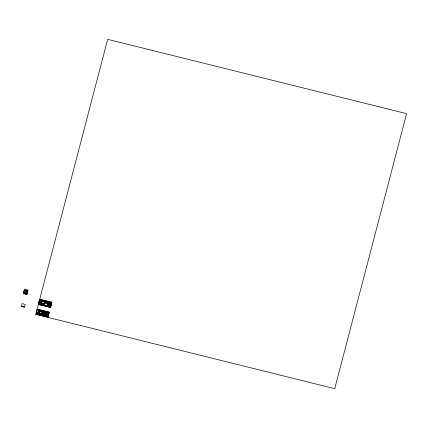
<?xml version="1.0" encoding="UTF-8"?>
<svg xmlns="http://www.w3.org/2000/svg" width="428" height="428" viewBox="0 0 428 428"><rect width="100%" height="100%" fill="white"/><g stroke="black" fill="none" stroke-linecap="round" stroke-linejoin="round"><path stroke-width="0.64" d="M48.246 314.104C48.546 311.771 47.722 316.72 48.439 313.232M48.123 314.452L48.214 313.863M48.428 313.13L48.113 314.291M38.83 314.446C42.672 315.249 36.76 314.163 39.333 314.543M23.369 293.56L24.498 289.135L28.034 290.013L26.905 294.443L23.363 293.485L26.905 294.443M27.713 290.885L27.028 293.522L23.69 292.693L24.375 290.034L27.809 290.89M23.808 292.602L24.444 290.136L27.686 290.96M21.4 306.298L22.085 303.629L25.225 304.41L24.54 307.079L21.4 306.298L24.54 307.079M26.616 292.896L27.044 291.259M24.77 290.708L27.092 291.27L24.733 290.612L24.294 292.319L26.664 292.907L27.044 291.275M27.59 290.938L26.953 293.383L23.711 292.575M38.343 303.896L39.574 299.177L51.767 302.211L50.568 307.529L38.376 304.501L38.343 303.896L50.536 306.93L50.568 307.529M39.478 299.814L39.323 300.263M44.496 305.223L45.63 300.884L45.662 301.489L51.558 302.954L51.526 302.35L39.718 299.418L35.802 314.355L334.733 388.678L406.6 113.645L107.663 39.323L39.777 299.135M37.033 309.84L35.898 314.179L48.043 317.196M38.472 304.319L39.114 301.879M40.371 301.991L40.35 301.59L41.27 301.82L39.205 301.312L39.066 301.868L40.323 302.184L39.306 301.729L39.718 299.418M37.413 314.163L38.648 309.444L49.193 312.065L47.995 317.383L47.963 316.784L37.413 314.163L37.45 314.762L38.793 309.679L42.666 310.642L42.698 311.247M37.685 314.05L38.723 310.065M38.36 312.065L38.632 311.017M48.61 312.515L38.531 310.016L38.557 310.519L38.793 309.679M38.408 312.146L38.664 310.995M38.702 311.006L39.183 311.054M40.772 304.378L41.655 300.986M41.088 303.527L41.778 300.895M38.895 312.269L38.595 312.087L38.857 311.113L39.146 311.183M39.023 312.162L39.119 311.793M39.167 311.611L39.264 311.242M39.606 310.477L39.504 310.856L41.067 311.247L41.163 310.867M39.777 310.519L40.944 310.808M39.852 310.701L40.788 310.937M39.97 310.701L40.692 310.878M41.73 305.084L41.719 305.127A1 0.979 -3.3 0 0 41.751 304.945M39.328 314.73L38.563 314.537M40.093 314.96L40.548 313.221L38.991 312.836L38.536 314.569L39.574 314.831L38.959 314.676M40.409 315.297L40.5 314.949M43.768 315.645A0.797 0.781 -3.3 0 1 43.239 314.708L41.093 314.013M42.024 311.076L41.527 312.975L42.206 313.146M40.986 315.441L41.307 314.205L41.891 314.35M44.448 302.098L44.036 303.703L41.757 303.115L42.169 301.531L44.448 302.12M42.666 310.642L41.532 314.981L37.659 314.018M41.912 314.254C41.8 312.52 42.602 313.681 42.121 312.98M41.682 315.142L42.046 313.81L43.982 314.291L43.811 315.671L44.121 314.211L42.072 313.703L42.859 310.691L45.999 311.472L46.031 312.076L45.165 312.67L44.78 313.938M41.891 313.852L42.313 313.029M45.191 301.868L45.432 300.836L44.303 305.255L44.555 304.308L41.088 303.505M41.874 315.19L42.105 314.302M42.335 313.43L42.859 310.691M45.652 301.328L45.213 303.158L45.989 303.388L45.02 303.147L44.999 302.746L44.656 305.33M45.662 301.489L45.218 303.195L45.191 302.794M44.801 305.351L44.715 305.694L45.25 305.827L45.341 305.485M43.137 313.526L43.667 311.488M43.185 313.542L43.517 312.269L45.833 312.836M45.989 303.35L46.422 301.44L48.771 301.826L47.92 302.371L48.583 302.5L48.61 302.981M44.02 314.382L43.217 314.302L43.993 314.494M45.989 303.388L46.235 302.152L47.251 302.323L47.433 301.574L47.455 301.933M43.822 312.285L44.009 311.573M46.577 302.238L46.764 301.526M44.159 312.37L44.346 311.654M43.982 314.291L43.661 315.511L41.725 315.029M44.501 312.451L44.683 311.739M43.923 315.698L44.121 314.211M44.838 312.536L45.026 311.825M46.566 306.336L47.064 305.956L46.096 305.715M47.583 302.366L47.77 301.617L47.792 302.018M44.817 313.997L45.363 311.91M46.936 305.854L46.834 306.255L46.251 306.111M47.652 303.206L48.316 303.372L48.353 303.976L47.685 303.81L47.652 303.206L47.915 302.291L48.583 302.457M46.941 306.427L47.112 305.763L44.705 305.164M47.877 302.858L47.433 304.731L48.113 304.897M45.999 311.472L44.865 315.81L43.774 315.543M36.995 309.781L48.985 312.809L48.953 312.21L46.192 311.52L45.058 315.859L48 316.581M45.352 315.265L46.331 315.463L45.208 315.227L45.186 314.826L45.4 315.276M45.652 314.329C45.063 314.147 46.508 313.291 46.192 311.52M48.086 305.303L47.834 306.255L48.958 301.713L48.107 305.704A1 0.979 -3.3 0 1 48.776 306.881L48.787 306.839M49.183 302.366L49.06 302.842L49.739 303.008L49.862 302.537L49.739 303.211L51.387 303.618M46.229 316.137L46.08 316.709L46.256 316.148M46.716 314.27L47.117 312.74M49.247 305.341L49.648 303.816M47.412 314.441L47.808 312.911M49.942 305.512L50.343 303.987M49.942 307.17L50.247 305.999L50.734 306.122M48.038 314.992L48.632 312.724M50.477 305.645L50.734 306.106M50.686 305.218L50.739 304.939M50.75 304.859L50.852 304.501M50.879 304.121L51.034 303.532M48.642 313.119L48.241 314.644L48.551 313.125L48.359 313.879M50.579 305.608L50.991 304.324M48.953 312.21L47.85 317.148M50.392 306.689L38.397 303.805L38.424 304.308L50.424 307.293L51.526 302.35M48.434 314.692L48.829 313.162M50.772 305.72L51.109 304.196M47.802 317.341L49.193 312.065M50.376 307.481L51.767 302.211M51.13 304.196L50.702 305.672L50.9 304.918M49.857 306.79L49.916 306.411L49.616 306.657M40.082 314.735L39.483 314.682M24.305 292.27L26.664 292.907M23.588 292.65L27.028 293.522M39.462 299.755L40.89 300.098M46.427 301.478L45.652 301.285L46.24 302.232L45.464 302.04L46.245 302.27M48.594 302.013L51.162 302.655M39.558 299.969L41.741 300.515L41.703 299.91L40.585 304.447L40.831 303.5L40.853 303.901M41.682 300.873L45.213 301.751M47.829 302.623L48.492 302.751M46.251 302.393L47.947 302.815L47.915 302.291M46.283 302.462L48.407 303.083L47.738 302.874M41.473 301.365L41.516 301.376A0.952 0.931 -3.3 0 0 40.36 302.045M51.232 304.206L49.402 303.752L49.001 305.282L50.83 305.736M46.08 303.056L45.298 302.783L46.074 302.976M41.147 302.778L40.735 303.185L41.024 303.254M38.723 303.366L39.643 303.596M48.888 313.178L46.866 312.675L46.47 314.205L48.492 314.708M42.709 312.007L45.175 312.622M42.618 312.338L43.394 312.531M45.079 313.002L45.748 313.168M38.729 311.6L39.05 311.68M42.533 312.67L43.308 312.863M44.988 313.333L45.657 313.499M42.447 313.002L43.271 313.21M44.903 313.665L45.571 313.831M38.429 312.183L38.857 312.29M42.345 313.382L45.486 314.163M48.396 315.078L47.909 314.96L47.636 316.003L48.123 316.121M38.927 313.077L40.483 313.462M37.648 313.119L36.487 312.831L36.289 313.59L37.45 313.879M38.75 313.756L40.307 314.147M35.84 314.211L37.487 314.623M42.891 311.295L43.479 312.199M39.462 300.349L39.504 300.97L39.472 299.696M48.797 302.27L48.765 301.665L47.631 306.004M48.134 302.104L48.107 301.66L47.92 302.414L47.251 302.323M47.117 301.847L47.096 301.526L46.909 302.238M46.16 302.601L45.389 302.532M43.244 314.189L43.239 314.703L42.078 314.414L42.046 313.81M41.901 300.039L40.778 304.495M41.222 302.007L41.259 301.617L39.274 301.125L39.306 301.729M40.302 301.783L40.323 302.184M38.648 309.444L38.75 310.567M37.466 313.97L37.498 314.575M41.083 314.05A0.92 0.899 -3.3 0 1 42.201 313.398M45.598 314.318A1 0.979 -3.3 0 1 46.32 315.506M40.639 314.751L41.099 314.778L40.639 314.751M47.31 315.388L47.727 315.42L47.31 315.361M39.092 314.559L39.692 314.628L39.092 314.559M24.872 290.831C23.198 294.994 30.431 291.013 24.878 290.853M39.547 311.375L39.323 312.226L39.809 312.349L40.029 311.493L39.547 311.375"/></g></svg>
